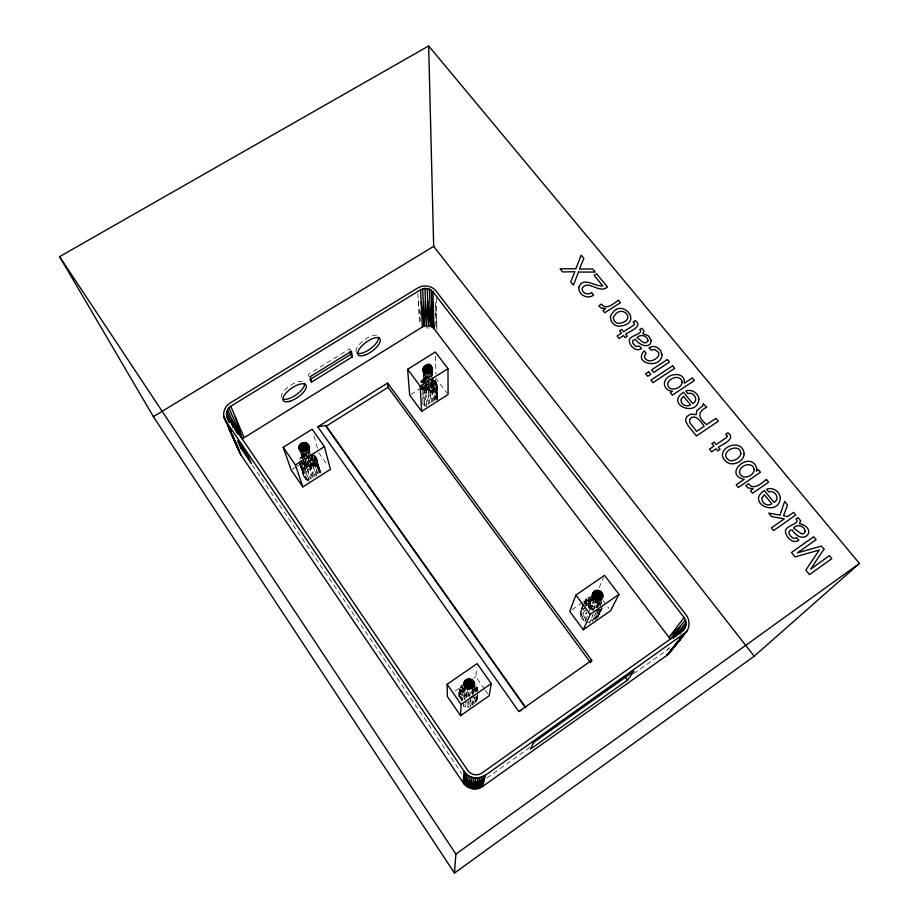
<?xml version="1.0" encoding="UTF-8"?>
<svg xmlns="http://www.w3.org/2000/svg" width="919" height="919" viewBox="0 0 919 919"><rect width="100%" height="100%" fill="white"/><g stroke="black" fill="none" stroke-linecap="round" stroke-linejoin="round"><path stroke-width="0.69" stroke-dasharray="4.59 3.45" d="M477.202 691.559L477.225 687.814L475.985 685.781L475.284 692.375L471.631 689.606M435.951 399.294L435.675 389.748L432.769 386.704L432.849 380.351L432.769 386.704C431.264 390.92 424.084 390.081 423.923 385.498M459.086 696.12L459.328 689.629L461.418 685.425L461.12 692.03L459.086 696.12L459.328 689.629L464.129 689.399C462.751 692.087 464.359 695.649 467.266 696.418L468.69 694.144M424.084 381.913L424.153 378.111M421.672 389.966L421.832 384.337M421.878 382.936L421.959 380.121L423.59 378.789L429.816 377.468M458.937 697.142L459.132 691.996L463.727 690.583L464.279 686.872M436.226 399.179L437.053 384.016L435.319 380.397L432.068 382.741L430.551 378.467M459.431 696.878L459.132 691.996L463.624 691.823L463.969 690.548L464.336 694.19L460.488 696.51L459.879 698.612M463.727 690.583L459.328 689.629L459.845 693.948L460.109 687.401L464.819 688.365M460.385 699.037L459.523 694.327L463.624 691.823L463.865 688.055M461.843 700.887L461.97 698.383L460.488 696.51L465.117 695.166L466.278 693.454M599.062 599.866L595.914 606.724L593.18 610.17C587.85 610.044 587.092 603.301 590.136 599.912L588.321 604.415L586.092 605.093M463.176 683.851L461.12 692.03L462.831 690.502L463.107 685.183M432.596 381.374L432.252 387.646L434.25 391.264L433.274 401.971M463.624 691.823L463.762 689.25M464.198 686.677L463.831 693.052L459.523 694.327L459.098 697.061M422.774 392.585L423.108 387.071M423.429 381.546L423.59 378.789L426.921 381.408L425.531 377.87L425.658 380.65L424.796 377.227L424.417 383.464L420.741 381.776L421.959 380.121L424.923 381.454M459.523 694.327L464.336 694.19L464.796 686.562M465.117 695.166L461.97 698.383L463.865 699.83L465.117 695.166L465.6 687.573M434.94 400.753L435.675 389.748L436.663 387.956L433.021 385.681L432.849 380.351M467.817 688.859L467.266 696.418L463.865 699.83L466.117 695.924L466.622 688.354M476.076 701.806L477.547 694.775L476.8 701.14L477.455 696.142M466.059 700.76L465.634 706.964L470.218 707.079L470.781 700.875L470 697.578M477.168 696.568L477.271 698.877L477.455 696.361M468.495 696.602L469.092 689.055M468.311 702.357L467.92 707.308L470.781 700.875L473.009 700.048L476.501 696.901L473.285 693.282L473.538 690.778L472.745 694.396L473.79 689.549M469.735 696.476L470.367 688.917M471.125 693.581L471.355 691.031M433.021 385.681L437.122 386.003L432.975 384.636L432.068 382.741L432.481 378.283M472.63 687.745L471.929 695.338L474.951 698.693L474.549 702.449M432.079 382.327L431.505 388.438L432.769 401.913M472.745 694.396L473.354 688.055M472.515 705.034L473.009 700.048L472.194 696.51M585.162 603.461L588.677 603.301L590.193 601.52L592.433 600.704L592.64 598.614M426.703 406.577L424.75 405.819L426.071 393.01L428.128 384.199L428.679 404.153M484.462 689.055L475.835 676.74L476.766 667.55M432.677 380.822L432.975 384.636L437.053 384.016L437.478 399.731L437.053 384.016L432.654 383.637L435.319 380.397L435.709 394.24L432.378 391.908L433.779 379.007L435.709 394.24L437.478 399.731L436.663 387.956L432.769 386.704L432.458 377.261M431.379 402.384L432.447 392.402L430.563 389.036L430.356 383.728L426.853 405.256M476.777 691.743L477.225 687.814L473.664 688.365M475.927 701.944L476.501 696.901L473.676 695.017M429.116 404.119L431.31 383.131L431.505 388.438L434.25 391.264L435.675 389.748L432.252 387.646L431.7 371.356M477.271 698.877L477.88 693.742M309.278 481.223C292.104 474.342 316.033 454.974 320.513 472.044L315.389 456.18L311.989 458.627L311.196 457.857L312.977 455.767M473.285 693.282L473.63 690.789M434.25 391.264L428.22 393.309L424.061 392.229L425.922 383.637L426.163 388.944L424.061 392.229L422.338 391.012L425.256 388.312L425.003 382.993M426.163 388.944L426.979 384.05L427.22 389.357L424.061 392.229M429.403 379.926L430.081 376.112M593.892 597.855L592.433 605.966L594.432 607.068L596.718 602.037M459.845 693.948L461.418 685.425M585.001 621.692L586.862 611.87L581.693 618.602L585.001 621.692L588.757 613.249M591.308 605.472L589.045 607.861L589.964 603.427L588.263 605.598L589.78 601.037M585.817 605.816L587.563 598.005L591.813 596.454L590.251 605.368L585.817 605.816L589.573 596.959L592.433 600.704L593.927 597.293M592.25 598.706L591.25 600.969L587.563 598.005L585.897 599.51L589.32 602.313L584.679 601.382L588.677 603.301L590.779 598.912L590.193 601.52L585.897 599.51L583.99 603.519M596.397 607.321L597.557 602.14M589.297 611.02L594.34 598.579M598.453 602.382L597.764 606.988L599.326 603.645M598.751 605.173L599.452 602.508L597.878 604.645L600.13 605.426M310.668 455.342C317.836 461.74 306.176 471.39 303.569 461.499M303.385 461.315L304.143 463.578L300.456 465.623L303.569 475.709L299.628 463.716C302.604 474.698 320.995 468.495 316.469 457.961L312.552 459.557L315.389 456.18L319.961 470.091M474.652 703.609L476.501 696.901M472.274 694.19L472.975 691.904M600.176 605.839L601.428 601.773L597.476 603.507L595.914 601.658M583.634 603.875L580.371 612.203L581.693 618.602L585.357 610.078L580.705 616.58L584.335 608.01L580.257 614.397L582.841 608.24M305.74 465.106L305.338 460.89L306.797 465.531L303.477 468.541L305.74 465.106L304.269 460.453L304.832 464.44L303.477 468.541L307.314 480.419L305.487 469.356L306.797 465.531L306.498 461.051L307.945 465.703L307.681 469.666L309.106 479.936M472.814 705.011L474.951 698.693L473.296 695.465M308.795 460.557L309.106 465.588L307.681 469.666L310.588 478.891M600.004 609.986L597.867 616.982L601.979 608.412L598.258 614.822L597.339 610.503M599.533 602.462L597.764 606.988L599.877 602.416M461.097 700.6L461.97 698.383L462.475 700.933M470.689 705.907L473.009 700.048L470.907 696.039M583.473 604.759L580.371 612.203L583.875 605.77M299.64 459.58L301.765 455.893L305.487 453.549L307.934 456.996M584.323 603.266L585.897 599.51L584.277 603.048M584.909 604.3L587.563 598.005L590.193 601.52L591.664 598.12L591.25 600.969L589.573 596.959L587.988 605.322L590.779 598.912M588.263 605.598L592.721 595.294M588.505 606.781L592.973 596.5M583.151 620.348L586.333 613.076M589.045 607.861L593.525 597.614M594.134 596.511L590.251 605.368L592.433 605.966L597.58 599.349M599.131 587.632L603.473 577.81M584.002 604.863L581.038 610.124L583.496 604.61M595.374 599.326L590.825 609.527L593.467 606.666M596.557 599.808L591.974 609.986L594.696 606.85M593.18 610.17L596.776 602.278M432.068 382.741L433.205 380.248M581.038 610.124L583.737 604.22M587.126 622.554L589.378 622.887L593.249 614.478L591.721 616.5M596.684 607.367L600.222 599.441M597.017 607.85L600.164 601.037M592.181 621.462L595.558 614.237L594.685 611.089M599.682 605.518L601.428 601.773L602.186 603.944L597.878 604.645L597.476 603.507L602.186 603.944M596.741 618.372L601.979 608.412L598.062 616.626M594.857 619.486L597.706 613.455L601.026 610.446L598.579 607.861M596.684 618.211L602.37 606.207M313.402 455.698L311.989 458.627L311.162 454.859M470.781 700.875L468.414 701.117L465.634 706.964L463.498 706.056L465.542 701.817M584.599 603.714L587.563 598.005M597.66 606.839L598.809 604.713M468.977 695.74L469.942 694.017M595.179 619.463L599.567 612.169L597.844 609.079M464.336 694.19L465.278 692.696M596.787 607.631L598.039 605.621M593.134 620.359L597.706 613.455L596.075 610.584M466.117 695.924L467.438 693.948M589.378 622.887L595.558 614.237L597.706 613.455M633.777 673.673L667.596 649.653L669.227 647.585M431.264 382.005L432.941 380.007M589.837 608.803L592.318 606.195M667.596 649.653L669.273 648.067M303.35 459.787L304.832 464.44L301.754 467.266L304.373 477.581L299.353 461.66L303.569 471.665L300.95 463.613M422.694 393.975L426.163 391.77L432.378 391.908L431.792 374.527M486.829 778.06L529.976 747.411M571.974 609.802L582.198 602.749M583.324 601.956L590.147 597.258M455.307 690.916L462.142 686.194M473.549 678.314L475.835 676.74M292.368 469.241L295.964 466.978M297.159 466.22L305.533 460.924M410.85 394.4L420.442 388.335M421.637 387.577L436.031 378.49L447.231 393.389M421.005 389.438L424.555 387.485L424.36 383.418M462.831 690.502L464.865 689.445M473.124 689.618L477.225 687.814L477.914 690.077L473.492 690.812L473.549 692.064L475.789 692.26M432.654 383.637L436.433 382.097L437.398 397.778M300.995 463.337L303.718 462.579M300.456 465.623L304.832 464.44M422.074 389.162L425.256 388.312M316.86 475.399L315.424 465.956L312.563 462.774L311.461 457.019L312.851 460.614L317.032 459.959L320.203 472.791M596.81 602.485L600.279 601.945M421.247 387.577L424.555 387.485M300.766 463.681L304.143 463.578L302.604 459.075M425.83 327.819L429.07 327.957M307.658 453.078L309.875 453.124M311.461 457.019L312.851 461.706L317.032 462.039L320.134 472.745M312.552 459.557L317.032 459.959M474.319 689.732L477.914 690.077M420.741 381.776L425.06 382.591L421.959 380.121L422.108 382.89M585.07 603.737L588.321 604.415M320.019 472.825L316.492 464.084L312.563 462.774L311.162 458.099L312 463.75L316.285 475.468M310.909 454.078L312.851 460.614L317.032 462.039M473.492 690.812L475.755 691.639M302.282 458.661L301.765 455.893L304.74 457.283M304.143 459.385L300.456 457.616L304.832 458.466L301.765 455.893M460.109 687.401L463.13 688.905M598.2 608.654L601.026 610.446M315.424 465.956L312 463.75L309.358 454.962M312.851 461.706L316.492 464.084L319.215 473.411M421.764 403.096L424.75 405.819L423.797 382.959M303.913 457.214L303.477 454.503L306.785 457.237L305.487 453.549L306.659 455.893M597.27 609.756L599.567 612.169M310.599 459.086L311.208 464.577L313.907 467.53L315.125 476.685M602.933 600.498L608.906 608.447M425.911 381.89L423.59 378.789L424.107 381.385M350.84 350.426L349.668 348.818L308.451 374.24L309.14 376.939M318.686 452.619L327.302 464.899M485.243 690.169L489.172 695.763M304.327 457.214L303.477 454.503L305.728 457.742L304.269 453.021M252.415 465.232L461.763 773.43M304.89 454.078L306.153 456.18M303.752 456.571L303.362 453.756L305.142 456.743M303.477 454.503L304.763 457.007M305.407 458.259L309.255 465.772L306.739 457.616M307.256 457.076L311.38 465.313L308.485 455.79M308.841 455.537L313.54 465.359L311.507 458.558M300.226 460.856L304.373 469.747L302.546 460.051M310.45 454.4L315.596 465.91L313.861 454.733L318.916 468.345L315.389 456.18M307.314 480.419L301.754 467.266L305.648 479.178M429.184 381.201L427.645 377.422L428.036 381.167L425.531 377.87L426.071 380.569M299.628 463.716L303.304 473.699M301.329 460.316L304.373 469.747M308.864 479.902L305.487 469.356L307.945 465.703L307.67 460.936M301.466 453.297L302.971 458.064M301.443 453.779L302.971 458.581M301.076 453.676L305.636 468.058L304.12 458.57M300.008 450.597L302.489 458.386M303.408 457.03L302.661 454.675L303.293 458.121M301.237 450.861L303.132 456.858M303.362 453.756L304.465 457.294M304.752 458.57L307.302 466.703M302.328 451.298L304.04 456.777M303.511 451.47L305.211 456.938M312.357 477.363L309.106 465.588M305.694 453.699L306.418 456.054M304.706 451.355L306.326 456.261M305.855 450.965L307.118 455.077M307.532 456.444L314.436 476.639M306.877 450.321L308.129 454.434M307.693 449.471L308.945 453.595M308.279 448.461L309.714 453.285M308.933 448.575L310.013 452.194M311.989 453.687L317.779 473.917M311.828 457.157L312.851 460.614M313.861 454.733L317.423 466.921M316.469 457.961L320.513 472.044M314.057 436.077L317.526 448.483M427.369 378.605L426.692 376.032L426.807 378.72M425.669 376.526L426.301 378.961M427.817 375.802L428.495 378.502M302.225 455.721L302.765 458.03M426.336 381.913L428.231 391.333L427.76 380.202M425.141 386.577L426.163 391.77L425.715 382.04M462.728 702.219L463.498 706.056M311.208 464.577L313.241 478.512M428.185 380.213L430.345 391.379L430.023 383.028M430.747 382.718L432.378 391.908M316.492 464.084L318.215 473.756M422.774 393.7L424.75 405.819M592.02 597.867L592.433 600.704M311.082 478.845L309.795 459.925M474.445 685.505L475.284 692.375M418.237 300.57L420.431 321.903M435.319 380.397L436.801 395.917M308.784 452.596L309.094 457.019M475.985 685.781L476.318 691.502M435.319 302.317L436.893 329.852M417.881 293.62L419.546 325.602M422.177 384.28L422.476 389.817M422.706 397.824L423.062 404.624M423.762 371.196L424.291 382.051M420.259 310.932L420.477 315.102M423.36 371.586L423.9 381.776M423.383 374.596L423.728 381.569M424.486 372.046L424.946 381.626M425.417 372.7L425.796 380.903M426.634 405.222L426.071 393.01L428.346 389.507L429.276 384.096L430.758 402.602M426.496 373.114L426.738 378.582M427.668 373.275L427.898 378.743M428.84 373.16L429.07 378.456M429.943 372.792L430.103 376.893M430.919 372.172L431.068 376.641M432.527 370.725L432.711 376.227M432.229 370.403L432.412 375.894M433.779 379.007L434.538 400.787M435.434 356.147L435.916 374.309M436.433 382.097L436.984 400.27M435.388 305.085L435.939 327.29M423.762 379.099L423.831 381.661M436.261 298.216L436.984 329.749M281.237 397.433A13.762 5.514 -34.7 0 1 290.082 385.589A13.762 5.514 -34.7 0 1 303.867 382.132M356.044 351.701A13.567 5.388 -36.6 0 1 363.062 340.857A13.567 5.388 -36.6 0 1 376.445 335.309"/><path stroke-width="1.38" d="M482.923 779.657L482.785 786.365C476.662 790.937 467.197 789.053 463.096 782.666L240.904 454.905L230.198 430.965M232.036 420.098L242.26 438.834L424.279 325.82L425.428 300.881M432.918 291.76L433.952 328.623L430.666 326.096L431.746 302.696L433.952 328.623L670.388 639.176L685.367 619.762L684.058 617.545L432.918 291.76L429.437 289.106L424.923 288.382L420.58 289.761L230.784 406.29C224.65 409.736 225.994 417.743 229.578 422.602M460.58 715.66L461.108 704.471L447.139 684.276L477.168 663.61L491.228 683.575L489.172 695.763L460.58 715.66L447.323 696.43L447.139 684.276M464.015 685.448C462.337 675.764 477.857 678.107 474.043 686.964M464.359 685.563L464.577 681.634M464.819 688.365L465.29 680.565M473.871 681.852L473.365 687.09L472.469 688.561L469.299 686.723L465.749 687.538L466.243 679.715M467.38 679.118L466.852 686.975L465.91 684.988M469.62 686.309L469.414 688.974L467.105 688.928L467.3 686.252M468.633 678.831L468.058 686.688L467.024 684.414M454.468 873.05L455.881 854.073L59.574 256.642L428.656 45.95L859.426 563.45L754.2 656.212L454.468 873.05L153.381 416.652L59.574 256.642M472.274 679.853L471.585 687.688L470.712 684.506L469.299 686.723L469.919 678.865M464.152 682.84C462.487 689.641 473.94 691.387 474.307 684.368M470.505 687.056L471.16 679.21M463.096 782.666L464.106 771.294L225.603 420.695C221.456 414.86 224.247 406.347 230.244 402.959L417.594 288.061C423.395 284.453 431.838 285.556 436.088 291.059L685.919 614.65C689.859 619.59 690.226 627.183 686.16 632.169L666.689 655.546L482.785 786.365L485.37 775.291L686.16 632.169M473.193 680.761L472.469 688.561L471.803 685.137M464.106 771.294L465.347 772.902L464.256 784.148L463.796 774.728M473.871 686.952L474.25 683.081M423.108 369.151C433.952 352.172 435.135 385.325 423.108 369.151L423.245 371.873M465.347 772.902L466.795 774.326L465.588 785.469L465.014 776.291M596.063 600.314L596.351 597.649L594.547 599.705M468.403 775.544L472.01 777.29L470.425 788.226L469.712 779.852L467.082 786.595L468.403 775.544L466.795 774.326M468.701 787.526L470.149 776.532M299.927 450.678C294.712 442.453 310.254 438.949 309.347 448.851M597.017 601.072L597.442 598.246M485.37 775.291L477.949 778.002L475.916 788.881L475.376 781.311L472.217 788.686L473.951 777.796L472.01 777.29M474.055 788.916L475.95 778.025L477.949 778.002M600.923 600.176C608.286 592.916 593.708 585.219 592.146 595.248M479.925 777.704L477.742 788.605L477.329 781.288M481.843 777.152L479.511 788.088L479.258 781.001M483.67 776.337L481.211 787.342L481.142 780.449M682.461 631.433C685.494 628.424 687.228 623.863 685.367 619.762M593.146 592.916C590.216 598.855 600.566 603.094 602.531 596.718M575.914 595.064L569.7 611.376L583.289 629.733L610.618 610.721L618.969 594.375L604.553 575.351L575.914 595.064L590.251 614.294L583.289 629.733M592.295 595.409L593.812 591.905M592.181 596.948L594.708 591.089M592.744 597.568L595.799 590.526M593.927 597.293L597.017 590.251M594.225 599.429L598.28 590.274M595.34 599.923L599.498 590.607M596.42 600.521L600.612 591.227M597.407 601.187L601.543 592.077M533.514 742.518L530.516 749.088L627.482 680.175L634.007 671.18L533.1 742.805M599.027 600.118L602.232 593.134M599.67 600.762L602.646 594.306M600.164 601.037L602.749 595.523M673.455 646.907L666.689 655.546L683.472 634.707M387.565 383.039L591.744 660.324L590.526 662.599L388.071 387.336L387.565 383.039L317.767 426.795L518.844 711.524L521.199 710.261M673.168 637.981L680.29 626.344L669.17 637.074L684.058 617.545M679.382 633.49L681.002 631.192L676.016 636.339M675.959 643.599L677.636 641.393M679.302 639.187L680.968 636.982M681.048 638.498L668.021 654.443L678.417 640.98M673.535 638.268L686.068 622.22M679.348 633.306L686.102 624.725M679.911 634.087L685.471 627.103M669.193 653.179L682.082 637.005L670.95 650.215M668.021 654.443L687.217 630.652M684.218 629.216L481.901 773.04C477.432 776.256 470.758 774.935 467.725 770.386L226.717 416.135M455.881 854.073L859.426 563.45M518.844 711.524L591.744 660.324M590.251 614.294L618.969 594.375M461.108 704.471L491.228 683.575M302.833 486.909L330.426 469.368L324.418 446.645L312.127 429.184L283.201 447.312L291.174 470L302.833 486.909L295.413 464.957L283.201 447.312M421.637 411.356L448.093 394.538L447.967 368.657L435.319 351.966L407.645 369.312L409.656 395.159L421.637 411.356L420.213 386.175L407.645 369.312M295.413 464.957L324.418 446.645M420.213 386.175L447.967 368.657M365.796 482.418L326.015 426.29L388.071 387.336M240.858 448.093L237.607 440.718L248.36 456.536L251.461 463.693L240.858 448.093L242.616 446.99M309.841 379.639L350.644 354.435L350.15 351.621M311.575 382.063L352.402 356.825L351.426 351.23L310.197 376.687L311.575 382.063L310.427 380.455M153.381 416.652L433.676 246.349L428.656 45.95M421.178 302.236L424.279 325.82L430.666 326.096L429.437 289.106M317.767 426.795L325.82 425.486L525.886 707.722M473.951 777.796L475.95 778.025M433.676 246.349L754.2 656.212M625.357 677.303L627.482 680.175M350.644 354.435L352.402 356.825M367.462 484.75L484.313 649.63M485.979 651.973L524.933 706.929M237.033 433.228L231.186 422.177L233.231 427.473M228.774 428.047L240.123 453.549M464.968 685.827L465.749 687.538M229.382 429.552L239.537 452.102M223.765 416.112L226.614 422.499M227.751 425.049L239.17 450.597L232.61 435.147M224.144 417.72L240.904 454.905M226.361 413.964L229.784 421.752M226.625 411.746L233.415 427.278M227.498 409.633L238.147 434.193M299.157 448.265C300.766 454.17 310.702 450.85 308.267 445.164M228.911 407.772L242.26 438.834L235.253 416.812M230.784 406.29L244.017 437.421M229.876 428.702L230.968 431.287M468.242 684.127L469.299 686.723M299.157 446.037L300.697 450.873M299.008 447.162L300.249 451.068M299.605 444.98L301.903 452.251M300.306 444.049L302.592 451.332M301.237 443.291L303.89 451.803M302.328 442.774L304.959 451.298M303.511 442.521L306.486 452.263M304.706 442.556L307.107 450.436M305.855 442.855L308.049 450.161M306.866 443.417L308.692 449.494M466.381 686.459L467.105 688.928M307.693 444.199L309.255 449.448M468.679 686.286L469.414 688.974M325.82 425.486L326.015 426.29M470.792 685.953L471.355 688.388M430.666 326.096L427.691 300.984L426.416 325.406L424.923 288.382M471.539 780.587L472.217 788.686M466.427 777.681L467.082 786.595M423.613 367.072L423.82 371.207M423.222 368.082L423.429 372.218M420.58 289.761L422.338 326.716M424.279 366.176L424.601 373.08M425.164 365.463L425.543 373.757M426.209 364.969L426.565 373.275M422.648 288.819L424.279 325.82M427.358 364.728L427.703 373.034M428.53 364.751L428.851 372.976M427.232 288.486L428.599 325.498M429.655 365.038L429.977 373.344M430.678 365.578L430.919 372.494M431.505 366.325L431.7 371.793M432.114 367.244L432.252 371.379M431.367 290.232L432.493 327.164M304.568 383.395A13.762 5.514 -34.7 0 1 297.17 394.079A13.762 5.514 -34.7 0 1 283.512 399.317M378.582 337.181A13.567 5.388 -36.6 0 1 370.127 348.979A13.567 5.388 -36.6 0 1 356.813 352.873M651.249 340.386C650.652 349.725 638.383 345.027 635.661 339.283L632.651 340.673L632.858 343.258L635.569 346.325L639.635 346.279L641.542 348.6C636.086 352.368 629.193 345.843 629.251 340.225C629.837 335.09 644.322 334.091 639.75 329.542L641.703 328.278L642.645 329.013L644.035 331.07L642.829 333.654L648.263 335.734L651.249 340.386M613.41 317.537L613.789 320.019L615.581 322.247A4.538 4.032 11.1 0 0 619.142 323.35C638.544 320.157 620.532 302.075 613.41 317.537M780.311 497.535C779.369 518.063 745.286 503.336 764.275 490.516L774.028 502.371C780.748 498.925 774.866 489.517 768.789 491.929L766.595 489.264C772.419 486.679 779.599 491.378 780.311 497.535M703.345 403.992L702.771 405.796L696.774 410.609L696.223 414.618L690.502 414.136L686.964 416.479L685.597 419.707L685.815 421.58L688.354 426.083L696.418 435.974L718.325 421.212L715.947 418.34L706.585 424.635C698.337 417.869 696.889 412.16 706.722 407.163L703.345 403.992M610.377 316.63L611.261 321.248L613.616 324.085A8.179 7.272 11.1 0 0 618.705 326.199C645.988 324.418 619.992 294.195 610.377 316.63M756.739 468.449L756.371 471.183L758.428 469.781L760.461 472.251L738.336 487.495L736.188 484.876L744.206 479.35C721.897 474.296 751.145 449.196 756.739 468.449M800.621 520.694L799.473 523.577C819.116 528.873 803.137 547.333 792.155 529.872L790.041 530.309L788.847 532.744C789.651 535.961 793.2 539.89 796.716 537.695L798.852 540.292C792.844 544.519 785.596 536.868 785.423 530.906C785.745 525.289 801.081 523.876 796.015 518.982L798.014 517.581L800.621 520.694M698.899 398.903C697.636 418.271 664.782 404.475 683.483 392.287L692.696 403.475C699.348 400.305 693.684 391.253 687.837 393.619L685.769 391.103C691.306 388.68 698.314 392.953 698.899 398.903M744.126 453.733C744.114 459.982 737.233 464.198 731.49 463.842A8.639 7.789 23.4 0 1 726.102 461.556C712.11 449.265 742.345 435.824 744.126 453.733M754.189 469.46C754.039 476.479 741.886 480.626 739.508 472.734C738.91 465.382 752.592 460.614 754.189 469.46M682.139 381.879C682.036 389.323 667.022 392.712 667.814 383.269C669.756 377.548 680.485 374.32 682.139 381.879M664.483 382.499C663.518 387.129 667.918 391.345 672.421 391.241L670.307 392.643L672.34 395.136L694.442 380.477L692.34 377.939L684.264 383.292C685.999 370.977 666.539 372.517 664.483 382.499M578.798 287.291C577.959 294.631 587.781 299.927 593.559 295.01L591.56 292.564C588.08 295.596 581.865 293.287 582.095 288.451C587.93 278.606 599.349 294.631 607.436 286.923L596.661 273.862L594.191 275.424L602.749 285.809C595.121 287.061 583.048 275.815 578.798 287.291M727.239 436.226L726.573 437.536L716.142 444.612L714.086 442.108L711.892 443.59L713.937 446.094L709.457 449.138L711.651 451.815L716.131 448.771L717.877 450.907L720.071 449.402L718.325 447.277C722.334 444.348 736.716 438.765 727.871 432.769L725.757 434.205L727.239 436.226M662.059 354.596C661.485 369.783 632.479 363.89 644.139 350.851L646.126 353.275L644.529 355.871L644.656 357.376C647.309 363.844 656.373 360.282 658.682 355.377A4.147 3.699 14.4 0 0 658.521 352.356L654.81 349.542L651.02 350.082L649.021 347.669L652.341 346.624A6.893 6.157 14.3 0 1 656.683 347.233L660.279 350.059L662.059 354.596M634.569 323.856L633.892 325.073L623.622 331.702L621.703 329.358L619.544 330.76L621.462 333.103L617.051 335.94L619.096 338.445L623.507 335.596L625.138 337.583L627.298 336.193L625.667 334.194C629.343 331.449 643.702 326.452 635.27 320.628L633.191 321.96L634.569 323.856M740.875 453.607C740.128 457.777 735.763 460.281 731.834 460.764A4.79 4.319 23.4 0 1 728.089 459.557C718.784 451.769 740.036 441.545 740.875 453.607M805.228 531.136L804.102 533.33L801.644 533.928L793.499 528C796.957 523.577 804.378 525.886 805.228 531.136M762.23 497.512C760.438 502.704 767.618 507.07 771.811 503.796L764.413 494.79L762.23 497.512M647.952 340.409L647.654 341.512C643.771 345.705 640.394 339.008 637.005 337.606C640.233 333.792 647.206 335.458 647.952 340.409M681.347 398.903C679.497 403.901 686.539 407.91 690.514 404.819L683.529 396.33L681.347 398.903M689.583 419.581L689.882 422.889L696.613 431.344L704.103 426.301C701.565 422.143 694.419 412.344 689.583 419.581M784.619 501.498L779.955 515.134L768.778 513.101L771.65 516.616L784.309 518.867L771.409 527.908L773.58 530.573L795.774 515.008L793.591 512.365L787.537 516.604L783.562 515.754L787.503 504.99L784.619 501.498M578.522 272.047L573.41 285.166L570.71 281.857L574.857 271.725L562.635 271.955L560.085 268.83L575.845 268.785L581.199 255.137L583.864 258.377L579.384 269.083L592.583 268.922L595.202 272.093L578.522 272.047M823.964 549.16L810.615 569.171L829.34 555.662L831.798 558.637L809.49 574.593L805.825 570.09L819.254 550.044L795.05 556.891L791.466 552.491L813.706 536.73L816.118 539.648L797.313 552.893L821.437 546.093L823.964 549.16M766.423 479.454C762.184 482.705 753.224 491.228 748.721 483.67L745.86 485.646L748.032 487.874L753.235 488.782L750.455 490.712L752.558 493.285L768.64 482.153L766.423 479.454M672.605 365.842L650.87 380.133L652.938 382.672L674.684 368.358L672.605 365.842M648.688 371.77L645.666 373.746L647.769 376.319L650.79 374.332L648.688 371.77M667.378 359.513L651.64 369.829L653.742 372.402L669.491 362.063L667.378 359.513M618.464 300.283C614.283 302.937 605.828 311.036 601.531 304.086L598.751 305.866L600.716 307.865L605.61 308.681L602.898 310.415L604.794 312.724L620.474 302.696L618.464 300.283M364.475 355.251A13.567 5.353 -36.6 0 0 380.34 339.548A13.567 5.353 -36.6 0 0 362.339 345.464A13.567 5.353 -36.6 0 0 364.475 355.251M289.784 401.281A13.774 5.491 -34.8 0 0 306.303 385.819A13.774 5.491 -34.8 0 0 287.773 391.276A13.774 5.491 -34.8 0 0 289.784 401.281"/></g></svg>
